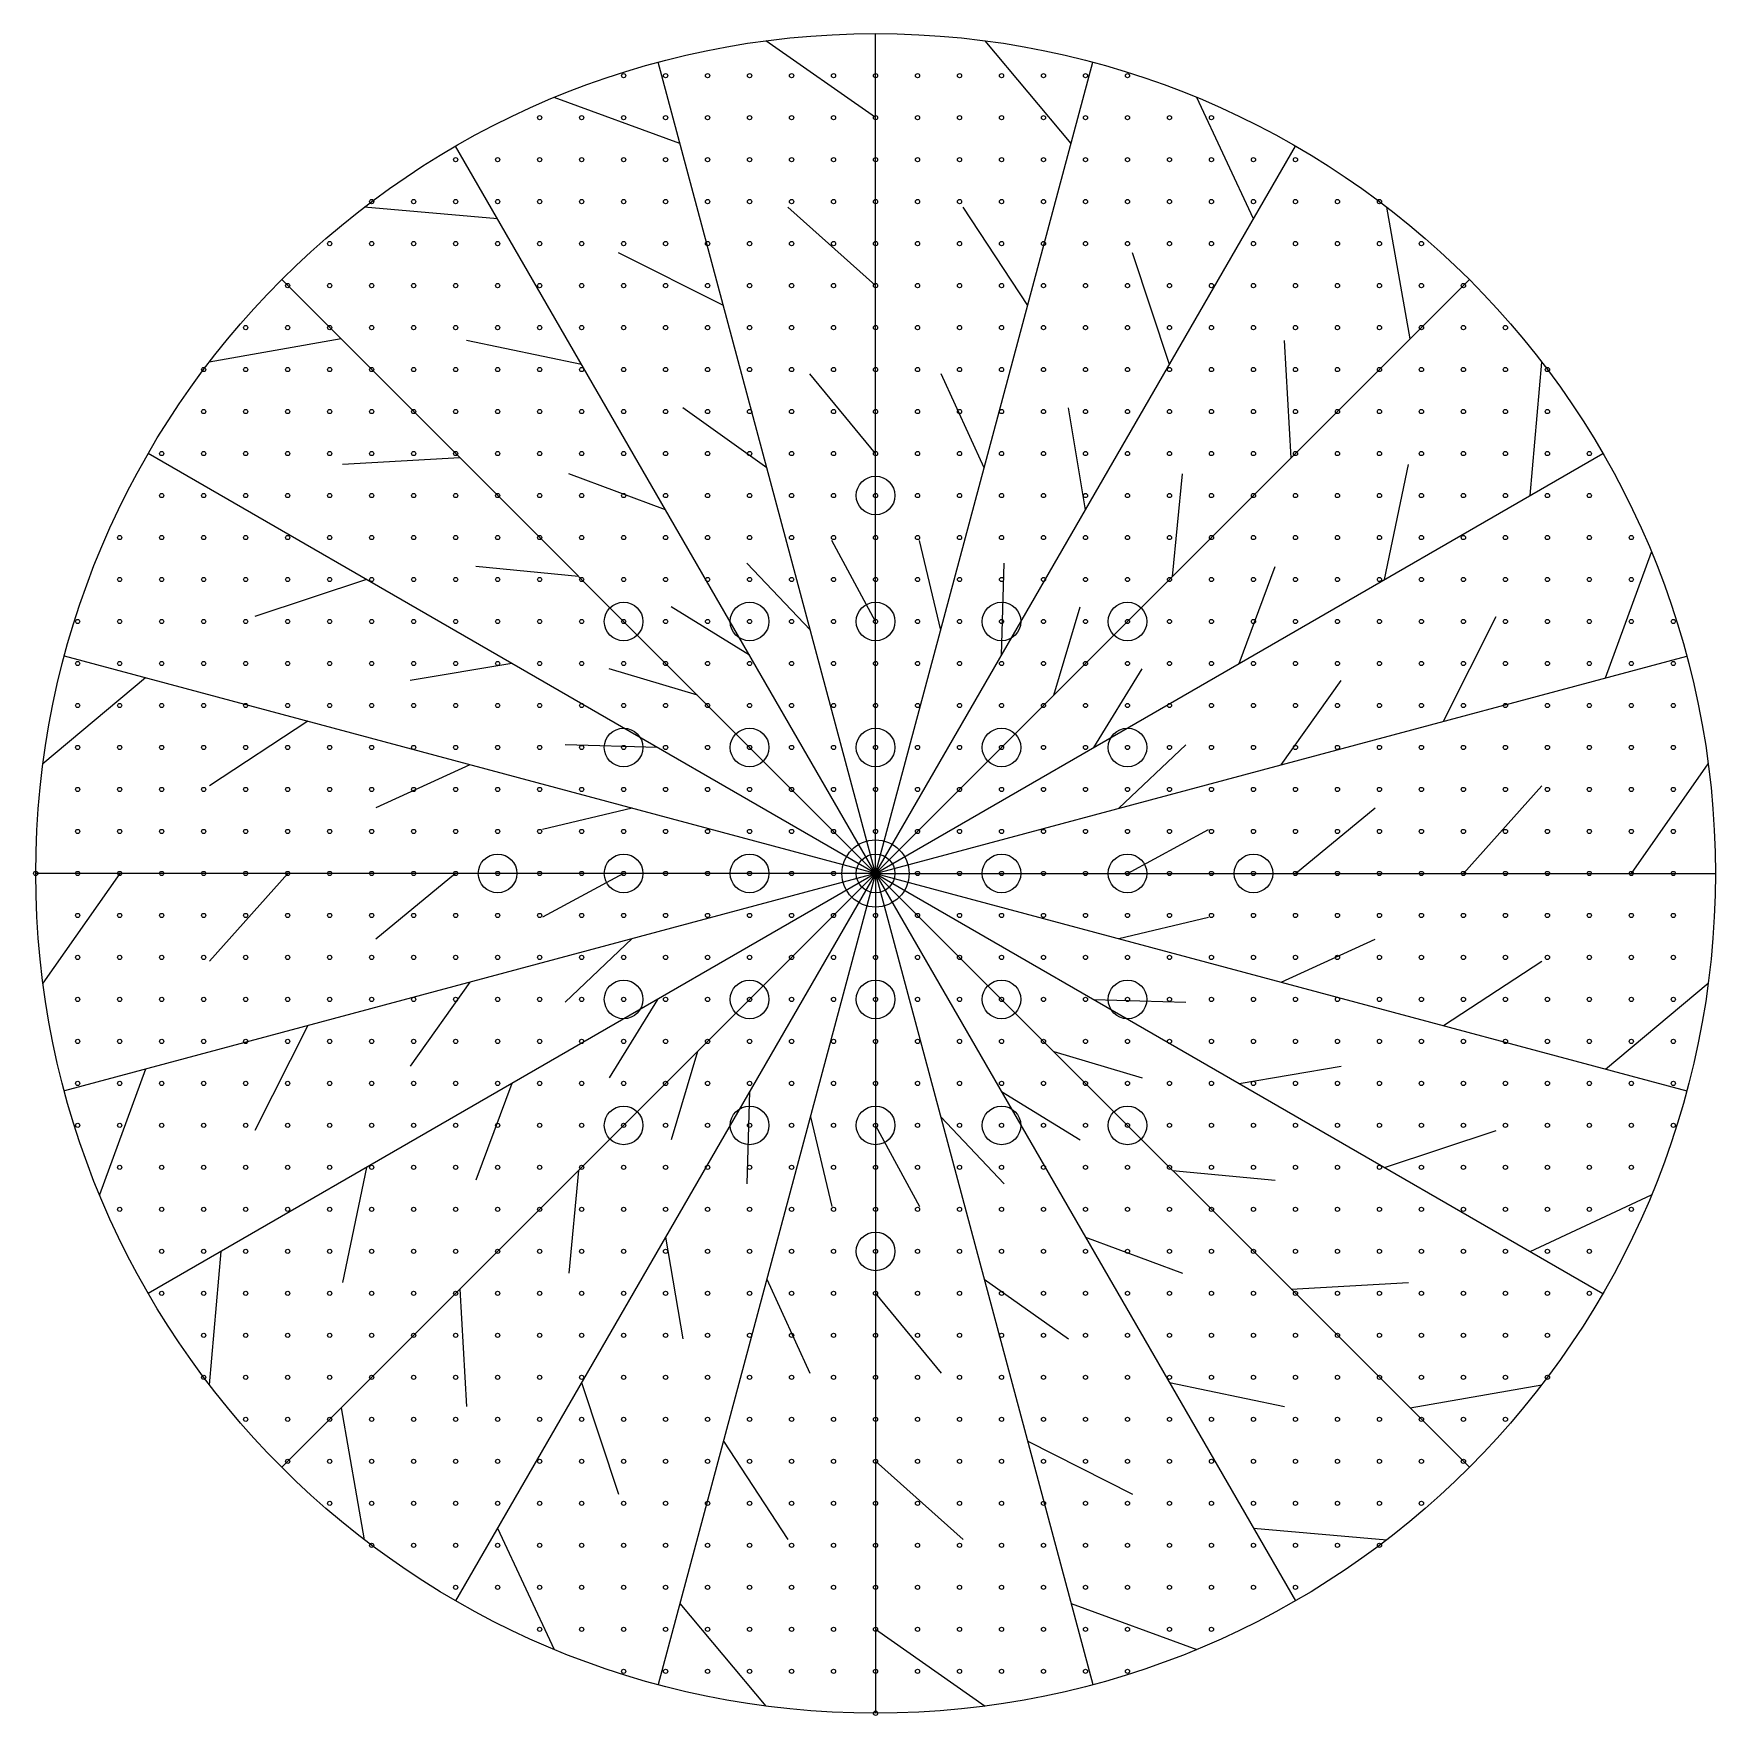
# Model space of a CAD drawing. Header units: metres. Extents: x -100 to 100, y -100 to 100.
import ezdxf

# ---------------------------------------------------------------- set-up
doc = ezdxf.new("R2010")
doc.units = ezdxf.units.M

msp = doc.modelspace()

# ---------------------------------------------------------------- linework, layer by layer
at = {"layer": 'CHANNELS'}
for p, q in [((0, 90), (-13.05, 99.14)), ((0, 0), (0, 100)), ((23.29, 86.93), (13.05, 99.14)), ((0, 0), (-25.88, 96.59)), ((0, 0), (25.88, 96.59)), ((-23.29, 86.93), (-38.27, 92.39)), ((45, 77.94), (38.27, 92.39)), ((0, 0), (-50, 86.6)), ((0, 0), (50, 86.6)), ((-45, 77.94), (-60.88, 79.34)), ((0, 70), (-10.44, 79.32)), ((18.12, 67.61), (10.44, 79.32)), ((63.64, 63.64), (60.88, 79.34)), ((-18.12, 67.61), (-30.61, 73.91)), ((35, 60.62), (30.61, 73.91)), ((0, 0), (-70.71, 70.71)), ((0, 0), (70.71, 70.71)), ((-63.64, 63.64), (-79.34, 60.88)), ((-35, 60.62), (-48.7, 63.47)), ((49.5, 49.5), (48.7, 63.47)), ((77.94, 45), (79.34, 60.88)), ((0, 50), (-7.83, 59.49)), ((12.94, 48.3), (7.83, 59.49)), ((-12.94, 48.3), (-22.96, 55.43)), ((25, 43.3), (22.96, 55.43)), ((0, 0), (-86.6, 50)), ((-49.5, 49.5), (-63.47, 48.7)), ((0, 0), (86.6, 50)), ((60.62, 35), (63.47, 48.7)), ((-25, 43.3), (-36.53, 47.6)), ((35.36, 35.36), (36.53, 47.6)), ((0, 30), (-5.22, 39.66)), ((7.76, 28.98), (5.22, 39.66)), ((86.93, 23.29), (92.39, 38.27)), ((-35.36, 35.36), (-47.6, 36.53)), ((-7.76, 28.98), (-15.31, 36.96)), ((15, 25.98), (15.31, 36.96)), ((43.3, 25), (47.6, 36.53)), ((-60.62, 35), (-73.91, 30.61)), ((-15, 25.98), (-24.35, 31.73)), ((21.21, 21.21), (24.35, 31.73)), ((67.61, 18.12), (73.91, 30.61)), ((0, 0), (-96.59, 25.88)), ((-43.3, 25), (-55.43, 22.96)), ((-21.21, 21.21), (-31.73, 24.35)), ((0, 0), (96.59, 25.88)), ((25.98, 15), (31.73, 24.35)), ((-86.93, 23.29), (-99.14, 13.05)), ((48.3, 12.94), (55.43, 22.96)), ((-67.61, 18.12), (-79.32, 10.44)), ((-25.98, 15), (-36.96, 15.31)), ((28.98, 7.76), (36.96, 15.31)), ((-48.3, 12.94), (-59.49, 7.83)), ((90, 0), (99.14, 13.05)), ((70, 0), (79.32, 10.44)), ((-28.98, 7.76), (-39.66, 5.22)), ((50, 0), (59.49, 7.83)), ((30, 0), (39.66, 5.22)), ((0, 0), (-100, 0)), ((-90, 0), (-99.14, -13.05)), ((0, 0), (-96.59, -25.88)), ((0, 0), (-86.6, -50)), ((-70, 0), (-79.32, -10.44)), ((0, 0), (-70.71, -70.71)), ((-50, 0), (-59.49, -7.83)), ((0, 0), (-50, -86.6)), ((-30, 0), (-39.66, -5.22)), ((0, 0), (-25.88, -96.59)), ((0, 0), (100, 0)), ((0, 0), (0, -100)), ((0, 0), (25.88, -96.59)), ((0, 0), (50, -86.6)), ((0, 0), (70.71, -70.71)), ((0, 0), (86.6, -50)), ((0, 0), (96.59, -25.88)), ((28.98, -7.76), (39.66, -5.22)), ((-28.98, -7.76), (-36.96, -15.31)), ((48.3, -12.94), (59.49, -7.83)), ((67.61, -18.12), (79.32, -10.44)), ((-48.3, -12.94), (-55.43, -22.96)), ((86.93, -23.29), (99.14, -13.05)), ((-25.98, -15), (-31.73, -24.35)), ((25.98, -15), (36.96, -15.31)), ((-67.61, -18.12), (-73.91, -30.61)), ((-21.21, -21.21), (-24.35, -31.73)), ((21.21, -21.21), (31.73, -24.35)), ((-86.93, -23.29), (-92.39, -38.27)), ((43.3, -25), (55.43, -22.96)), ((-43.3, -25), (-47.6, -36.53)), ((-15, -25.98), (-15.31, -36.96)), ((15, -25.98), (24.35, -31.73)), ((-7.76, -28.98), (-5.22, -39.66)), ((0, -30), (5.22, -39.66)), ((7.76, -28.98), (15.31, -36.96)), ((60.62, -35), (73.91, -30.61)), ((-60.62, -35), (-63.47, -48.7)), ((-35.36, -35.36), (-36.53, -47.6)), ((35.36, -35.36), (47.6, -36.53)), ((77.94, -45), (92.39, -38.27)), ((-25, -43.3), (-22.96, -55.43)), ((25, -43.3), (36.53, -47.6)), ((-77.94, -45), (-79.34, -60.88)), ((-49.5, -49.5), (-48.7, -63.47)), ((-12.94, -48.3), (-7.83, -59.49)), ((0, -50), (7.83, -59.49)), ((12.94, -48.3), (22.96, -55.43)), ((49.5, -49.5), (63.47, -48.7)), ((-35, -60.62), (-30.61, -73.91)), ((35, -60.62), (48.7, -63.47)), ((63.64, -63.64), (79.34, -60.88)), ((-63.64, -63.64), (-60.88, -79.34)), ((-18.12, -67.61), (-10.44, -79.32)), ((18.12, -67.61), (30.61, -73.91)), ((0, -70), (10.44, -79.32)), ((-45, -77.94), (-38.27, -92.39)), ((45, -77.94), (60.88, -79.34)), ((-23.29, -86.93), (-13.05, -99.14)), ((23.29, -86.93), (38.27, -92.39)), ((0, -90), (13.05, -99.14))]:
    msp.add_line(p, q, dxfattribs=at)
at = {"layer": 'DIAMOND_ISLANDS'}
for centre, radius in [((0, 45), 2.3), ((-30, 30), 2.3), ((-15, 30), 2.3), ((0, 30), 2.3), ((15, 30), 2.3), ((30, 30), 2.3), ((-30, 15), 2.3), ((-15, 15), 2.3), ((0, 15), 2.3), ((15, 15), 2.3), ((30, 15), 2.3), ((-45, 0), 2.3), ((-30, 0), 2.3), ((-15, 0), 2.3), ((0, 0), 4), ((0, 0), 2.3), ((15, 0), 2.3), ((30, 0), 2.3), ((45, 0), 2.3), ((-30, -15), 2.3), ((-15, -15), 2.3), ((0, -15), 2.3), ((15, -15), 2.3), ((30, -15), 2.3), ((-30, -30), 2.3), ((-15, -30), 2.3), ((0, -30), 2.3), ((15, -30), 2.3), ((30, -30), 2.3), ((0, -45), 2.3)]:
    msp.add_circle(centre, radius, dxfattribs=at)
at = {"layer": 'HEAT_PIPES'}
for centre in [(-30, 95), (-25, 95), (-20, 95), (-15, 95), (-10, 95), (-5, 95), (0, 95), (5, 95), (10, 95), (15, 95), (20, 95), (25, 95), (30, 95), (-40, 90), (-35, 90), (-30, 90), (-25, 90), (-20, 90), (-15, 90), (-10, 90), (-5, 90), (0, 90), (5, 90), (10, 90), (15, 90), (20, 90), (25, 90), (30, 90), (35, 90), (40, 90), (-50, 85), (-45, 85), (-40, 85), (-35, 85), (-30, 85), (-25, 85), (-20, 85), (-15, 85), (-10, 85), (-5, 85), (0, 85), (5, 85), (10, 85), (15, 85), (20, 85), (25, 85), (30, 85), (35, 85), (40, 85), (45, 85), (50, 85), (-60, 80), (-55, 80), (-50, 80), (-45, 80), (-40, 80), (-35, 80), (-30, 80), (-25, 80), (-20, 80), (-15, 80), (-10, 80), (-5, 80), (0, 80), (5, 80), (10, 80), (15, 80), (20, 80), (25, 80), (30, 80), (35, 80), (40, 80), (45, 80), (50, 80), (55, 80), (60, 80), (-65, 75), (-60, 75), (-55, 75), (-50, 75), (-45, 75), (-40, 75), (-35, 75), (-30, 75), (-25, 75), (-20, 75), (-15, 75), (-10, 75), (-5, 75), (0, 75), (5, 75), (10, 75), (15, 75), (20, 75), (25, 75), (30, 75), (35, 75), (40, 75), (45, 75), (50, 75), (55, 75), (60, 75), (65, 75), (-70, 70), (-65, 70), (-60, 70), (-55, 70), (-50, 70), (-45, 70), (-40, 70), (-35, 70), (-30, 70), (-25, 70), (-20, 70), (-15, 70), (-10, 70), (-5, 70), (0, 70), (5, 70), (10, 70), (15, 70), (20, 70), (25, 70), (30, 70), (35, 70), (40, 70), (45, 70), (50, 70), (55, 70), (60, 70), (65, 70), (70, 70), (-75, 65), (-70, 65), (-65, 65), (-60, 65), (-55, 65), (-50, 65), (-45, 65), (-40, 65), (-35, 65), (-30, 65), (-25, 65), (-20, 65), (-15, 65), (-10, 65), (-5, 65), (0, 65), (5, 65), (10, 65), (15, 65), (20, 65), (25, 65), (30, 65), (35, 65), (40, 65), (45, 65), (50, 65), (55, 65), (60, 65), (65, 65), (70, 65), (75, 65), (-80, 60), (-75, 60), (-70, 60), (-65, 60), (-60, 60), (-55, 60), (-50, 60), (-45, 60), (-40, 60), (-35, 60), (-30, 60), (-25, 60), (-20, 60), (-15, 60), (-10, 60), (-5, 60), (0, 60), (5, 60), (10, 60), (15, 60), (20, 60), (25, 60), (30, 60), (35, 60), (40, 60), (45, 60), (50, 60), (55, 60), (60, 60), (65, 60), (70, 60), (75, 60), (80, 60), (-80, 55), (-75, 55), (-70, 55), (-65, 55), (-60, 55), (-55, 55), (-50, 55), (-45, 55), (-40, 55), (-35, 55), (-30, 55), (-25, 55), (-20, 55), (-15, 55), (-10, 55), (-5, 55), (0, 55), (5, 55), (10, 55), (15, 55), (20, 55), (25, 55), (30, 55), (35, 55), (40, 55), (45, 55), (50, 55), (55, 55), (60, 55), (65, 55), (70, 55), (75, 55), (80, 55), (-85, 50), (-80, 50), (-75, 50), (-70, 50), (-65, 50), (-60, 50), (-55, 50), (-50, 50), (-45, 50), (-40, 50), (-35, 50), (-30, 50), (-25, 50), (-20, 50), (-15, 50), (-10, 50), (-5, 50), (0, 50), (5, 50), (10, 50), (15, 50), (20, 50), (25, 50), (30, 50), (35, 50), (40, 50), (45, 50), (50, 50), (55, 50), (60, 50), (65, 50), (70, 50), (75, 50), (80, 50), (85, 50), (-85, 45), (-80, 45), (-75, 45), (-70, 45), (-65, 45), (-60, 45), (-55, 45), (-50, 45), (-45, 45), (-40, 45), (-35, 45), (-30, 45), (-25, 45), (-20, 45), (-15, 45), (-10, 45), (-5, 45), (0, 45), (5, 45), (10, 45), (15, 45), (20, 45), (25, 45), (30, 45), (35, 45), (40, 45), (45, 45), (50, 45), (55, 45), (60, 45), (65, 45), (70, 45), (75, 45), (80, 45), (85, 45), (-90, 40), (-85, 40), (-80, 40), (-75, 40), (-70, 40), (-65, 40), (-60, 40), (-55, 40), (-50, 40), (-45, 40), (-40, 40), (-35, 40), (-30, 40), (-25, 40), (-20, 40), (-15, 40), (-10, 40), (-5, 40), (0, 40), (5, 40), (10, 40), (15, 40), (20, 40), (25, 40), (30, 40), (35, 40), (40, 40), (45, 40), (50, 40), (55, 40), (60, 40), (65, 40), (70, 40), (75, 40), (80, 40), (85, 40), (90, 40), (-90, 35), (-85, 35), (-80, 35), (-75, 35), (-70, 35), (-65, 35), (-60, 35), (-55, 35), (-50, 35), (-45, 35), (-40, 35), (-35, 35), (-30, 35), (-25, 35), (-20, 35), (-15, 35), (-10, 35), (-5, 35), (0, 35), (5, 35), (10, 35), (15, 35), (20, 35), (25, 35), (30, 35), (35, 35), (40, 35), (45, 35), (50, 35), (55, 35), (60, 35), (65, 35), (70, 35), (75, 35), (80, 35), (85, 35), (90, 35), (-95, 30), (-90, 30), (-85, 30), (-80, 30), (-75, 30), (-70, 30), (-65, 30), (-60, 30), (-55, 30), (-50, 30), (-45, 30), (-40, 30), (-35, 30), (-30, 30), (-25, 30), (-20, 30), (-15, 30), (-10, 30), (-5, 30), (0, 30), (5, 30), (10, 30), (15, 30), (20, 30), (25, 30), (30, 30), (35, 30), (40, 30), (45, 30), (50, 30), (55, 30), (60, 30), (65, 30), (70, 30), (75, 30), (80, 30), (85, 30), (90, 30), (95, 30), (-95, 25), (-90, 25), (-85, 25), (-80, 25), (-75, 25), (-70, 25), (-65, 25), (-60, 25), (-55, 25), (-50, 25), (-45, 25), (-40, 25), (-35, 25), (-30, 25), (-25, 25), (-20, 25), (-15, 25), (-10, 25), (-5, 25), (0, 25), (5, 25), (10, 25), (15, 25), (20, 25), (25, 25), (30, 25), (35, 25), (40, 25), (45, 25), (50, 25), (55, 25), (60, 25), (65, 25), (70, 25), (75, 25), (80, 25), (85, 25), (90, 25), (95, 25), (-95, 20), (-90, 20), (-85, 20), (-80, 20), (-75, 20), (-70, 20), (-65, 20), (-60, 20), (-55, 20), (-50, 20), (-45, 20), (-40, 20), (-35, 20), (-30, 20), (-25, 20), (-20, 20), (-15, 20), (-10, 20), (-5, 20), (0, 20), (5, 20), (10, 20), (15, 20), (20, 20), (25, 20), (30, 20), (35, 20), (40, 20), (45, 20), (50, 20), (55, 20), (60, 20), (65, 20), (70, 20), (75, 20), (80, 20), (85, 20), (90, 20), (95, 20), (-95, 15), (-90, 15), (-85, 15), (-80, 15), (-75, 15), (-70, 15), (-65, 15), (-60, 15), (-55, 15), (-50, 15), (-45, 15), (-40, 15), (-35, 15), (-30, 15), (-25, 15), (-20, 15), (-15, 15), (-10, 15), (-5, 15), (0, 15), (5, 15), (10, 15), (15, 15), (20, 15), (25, 15), (30, 15), (35, 15), (40, 15), (45, 15), (50, 15), (55, 15), (60, 15), (65, 15), (70, 15), (75, 15), (80, 15), (85, 15), (90, 15), (95, 15), (-95, 10), (-90, 10), (-85, 10), (-80, 10), (-75, 10), (-70, 10), (-65, 10), (-60, 10), (-55, 10), (-50, 10), (-45, 10), (-40, 10), (-35, 10), (-30, 10), (-25, 10), (-20, 10), (-15, 10), (-10, 10), (-5, 10), (0, 10), (5, 10), (10, 10), (15, 10), (20, 10), (25, 10), (30, 10), (35, 10), (40, 10), (45, 10), (50, 10), (55, 10), (60, 10), (65, 10), (70, 10), (75, 10), (80, 10), (85, 10), (90, 10), (95, 10), (-95, 5), (-90, 5), (-85, 5), (-80, 5), (-75, 5), (-70, 5), (-65, 5), (-60, 5), (-55, 5), (-50, 5), (-45, 5), (-40, 5), (-35, 5), (-30, 5), (-25, 5), (-20, 5), (-15, 5), (-10, 5), (-5, 5), (0, 5), (5, 5), (10, 5), (15, 5), (20, 5), (25, 5), (30, 5), (35, 5), (40, 5), (45, 5), (50, 5), (55, 5), (60, 5), (65, 5), (70, 5), (75, 5), (80, 5), (85, 5), (90, 5), (95, 5), (-100, 0), (-95, 0), (-90, 0), (-85, 0), (-80, 0), (-75, 0), (-70, 0), (-65, 0), (-60, 0), (-55, 0), (-50, 0), (-45, 0), (-40, 0), (-35, 0), (-30, 0), (-25, 0), (-20, 0), (-15, 0), (-10, 0), (-5, 0), (0, 0), (5, 0), (10, 0), (15, 0), (20, 0), (25, 0), (30, 0), (35, 0), (40, 0), (45, 0), (50, 0), (55, 0), (60, 0), (65, 0), (70, 0), (75, 0), (80, 0), (85, 0), (90, 0), (95, 0), (-95, -5), (-90, -5), (-85, -5), (-80, -5), (-75, -5), (-70, -5), (-65, -5), (-60, -5), (-55, -5), (-50, -5), (-45, -5), (-40, -5), (-35, -5), (-30, -5), (-25, -5), (-20, -5), (-15, -5), (-10, -5), (-5, -5), (0, -5), (5, -5), (10, -5), (15, -5), (20, -5), (25, -5), (30, -5), (35, -5), (40, -5), (45, -5), (50, -5), (55, -5), (60, -5), (65, -5), (70, -5), (75, -5), (80, -5), (85, -5), (90, -5), (95, -5), (-95, -10), (-90, -10), (-85, -10), (-80, -10), (-75, -10), (-70, -10), (-65, -10), (-60, -10), (-55, -10), (-50, -10), (-45, -10), (-40, -10), (-35, -10), (-30, -10), (-25, -10), (-20, -10), (-15, -10), (-10, -10), (-5, -10), (0, -10), (5, -10), (10, -10), (15, -10), (20, -10), (25, -10), (30, -10), (35, -10), (40, -10), (45, -10), (50, -10), (55, -10), (60, -10), (65, -10), (70, -10), (75, -10), (80, -10), (85, -10), (90, -10), (95, -10), (-95, -15), (-90, -15), (-85, -15), (-80, -15), (-75, -15), (-70, -15), (-65, -15), (-60, -15), (-55, -15), (-50, -15), (-45, -15), (-40, -15), (-35, -15), (-30, -15), (-25, -15), (-20, -15), (-15, -15), (-10, -15), (-5, -15), (0, -15), (5, -15), (10, -15), (15, -15), (20, -15), (25, -15), (30, -15), (35, -15), (40, -15), (45, -15), (50, -15), (55, -15), (60, -15), (65, -15), (70, -15), (75, -15), (80, -15), (85, -15), (90, -15), (95, -15), (-95, -20), (-90, -20), (-85, -20), (-80, -20), (-75, -20), (-70, -20), (-65, -20), (-60, -20), (-55, -20), (-50, -20), (-45, -20), (-40, -20), (-35, -20), (-30, -20), (-25, -20), (-20, -20), (-15, -20), (-10, -20), (-5, -20), (0, -20), (5, -20), (10, -20), (15, -20), (20, -20), (25, -20), (30, -20), (35, -20), (40, -20), (45, -20), (50, -20), (55, -20), (60, -20), (65, -20), (70, -20), (75, -20), (80, -20), (85, -20), (90, -20), (95, -20), (-95, -25), (-90, -25), (-85, -25), (-80, -25), (-75, -25), (-70, -25), (-65, -25), (-60, -25), (-55, -25), (-50, -25), (-45, -25), (-40, -25), (-35, -25), (-30, -25), (-25, -25), (-20, -25), (-15, -25), (-10, -25), (-5, -25), (0, -25), (5, -25), (10, -25), (15, -25), (20, -25), (25, -25), (30, -25), (35, -25), (40, -25), (45, -25), (50, -25), (55, -25), (60, -25), (65, -25), (70, -25), (75, -25), (80, -25), (85, -25), (90, -25), (95, -25), (-95, -30), (-90, -30), (-85, -30), (-80, -30), (-75, -30), (-70, -30), (-65, -30), (-60, -30), (-55, -30), (-50, -30), (-45, -30), (-40, -30), (-35, -30), (-30, -30), (-25, -30), (-20, -30), (-15, -30), (-10, -30), (-5, -30), (0, -30), (5, -30), (10, -30), (15, -30), (20, -30), (25, -30), (30, -30), (35, -30), (40, -30), (45, -30), (50, -30), (55, -30), (60, -30), (65, -30), (70, -30), (75, -30), (80, -30), (85, -30), (90, -30), (95, -30), (-90, -35), (-85, -35), (-80, -35), (-75, -35), (-70, -35), (-65, -35), (-60, -35), (-55, -35), (-50, -35), (-45, -35), (-40, -35), (-35, -35), (-30, -35), (-25, -35), (-20, -35), (-15, -35), (-10, -35), (-5, -35), (0, -35), (5, -35), (10, -35), (15, -35), (20, -35), (25, -35), (30, -35), (35, -35), (40, -35), (45, -35), (50, -35), (55, -35), (60, -35), (65, -35), (70, -35), (75, -35), (80, -35), (85, -35), (90, -35), (-90, -40), (-85, -40), (-80, -40), (-75, -40), (-70, -40), (-65, -40), (-60, -40), (-55, -40), (-50, -40), (-45, -40), (-40, -40), (-35, -40), (-30, -40), (-25, -40), (-20, -40), (-15, -40), (-10, -40), (-5, -40), (0, -40), (5, -40), (10, -40), (15, -40), (20, -40), (25, -40), (30, -40), (35, -40), (40, -40), (45, -40), (50, -40), (55, -40), (60, -40), (65, -40), (70, -40), (75, -40), (80, -40), (85, -40), (90, -40), (-85, -45), (-80, -45), (-75, -45), (-70, -45), (-65, -45), (-60, -45), (-55, -45), (-50, -45), (-45, -45), (-40, -45), (-35, -45), (-30, -45), (-25, -45), (-20, -45), (-15, -45), (-10, -45), (-5, -45), (0, -45), (5, -45), (10, -45), (15, -45), (20, -45), (25, -45), (30, -45), (35, -45), (40, -45), (45, -45), (50, -45), (55, -45), (60, -45), (65, -45), (70, -45), (75, -45), (80, -45), (85, -45), (-85, -50), (-80, -50), (-75, -50), (-70, -50), (-65, -50), (-60, -50), (-55, -50), (-50, -50), (-45, -50), (-40, -50), (-35, -50), (-30, -50), (-25, -50), (-20, -50), (-15, -50), (-10, -50), (-5, -50), (0, -50), (5, -50), (10, -50), (15, -50), (20, -50), (25, -50), (30, -50), (35, -50), (40, -50), (45, -50), (50, -50), (55, -50), (60, -50), (65, -50), (70, -50), (75, -50), (80, -50), (85, -50), (-80, -55), (-75, -55), (-70, -55), (-65, -55), (-60, -55), (-55, -55), (-50, -55), (-45, -55), (-40, -55), (-35, -55), (-30, -55), (-25, -55), (-20, -55), (-15, -55), (-10, -55), (-5, -55), (0, -55), (5, -55), (10, -55), (15, -55), (20, -55), (25, -55), (30, -55), (35, -55), (40, -55), (45, -55), (50, -55), (55, -55), (60, -55), (65, -55), (70, -55), (75, -55), (80, -55), (-80, -60), (-75, -60), (-70, -60), (-65, -60), (-60, -60), (-55, -60), (-50, -60), (-45, -60), (-40, -60), (-35, -60), (-30, -60), (-25, -60), (-20, -60), (-15, -60), (-10, -60), (-5, -60), (0, -60), (5, -60), (10, -60), (15, -60), (20, -60), (25, -60), (30, -60), (35, -60), (40, -60), (45, -60), (50, -60), (55, -60), (60, -60), (65, -60), (70, -60), (75, -60), (80, -60), (-75, -65), (-70, -65), (-65, -65), (-60, -65), (-55, -65), (-50, -65), (-45, -65), (-40, -65), (-35, -65), (-30, -65), (-25, -65), (-20, -65), (-15, -65), (-10, -65), (-5, -65), (0, -65), (5, -65), (10, -65), (15, -65), (20, -65), (25, -65), (30, -65), (35, -65), (40, -65), (45, -65), (50, -65), (55, -65), (60, -65), (65, -65), (70, -65), (75, -65), (-70, -70), (-65, -70), (-60, -70), (-55, -70), (-50, -70), (-45, -70), (-40, -70), (-35, -70), (-30, -70), (-25, -70), (-20, -70), (-15, -70), (-10, -70), (-5, -70), (0, -70), (5, -70), (10, -70), (15, -70), (20, -70), (25, -70), (30, -70), (35, -70), (40, -70), (45, -70), (50, -70), (55, -70), (60, -70), (65, -70), (70, -70), (-65, -75), (-60, -75), (-55, -75), (-50, -75), (-45, -75), (-40, -75), (-35, -75), (-30, -75), (-25, -75), (-20, -75), (-15, -75), (-10, -75), (-5, -75), (0, -75), (5, -75), (10, -75), (15, -75), (20, -75), (25, -75), (30, -75), (35, -75), (40, -75), (45, -75), (50, -75), (55, -75), (60, -75), (65, -75), (-60, -80), (-55, -80), (-50, -80), (-45, -80), (-40, -80), (-35, -80), (-30, -80), (-25, -80), (-20, -80), (-15, -80), (-10, -80), (-5, -80), (0, -80), (5, -80), (10, -80), (15, -80), (20, -80), (25, -80), (30, -80), (35, -80), (40, -80), (45, -80), (50, -80), (55, -80), (60, -80), (-50, -85), (-45, -85), (-40, -85), (-35, -85), (-30, -85), (-25, -85), (-20, -85), (-15, -85), (-10, -85), (-5, -85), (0, -85), (5, -85), (10, -85), (15, -85), (20, -85), (25, -85), (30, -85), (35, -85), (40, -85), (45, -85), (50, -85), (-40, -90), (-35, -90), (-30, -90), (-25, -90), (-20, -90), (-15, -90), (-10, -90), (-5, -90), (0, -90), (5, -90), (10, -90), (15, -90), (20, -90), (25, -90), (30, -90), (35, -90), (40, -90), (-30, -95), (-25, -95), (-20, -95), (-15, -95), (-10, -95), (-5, -95), (0, -95), (5, -95), (10, -95), (15, -95), (20, -95), (25, -95), (30, -95), (0, -100)]:
    msp.add_circle(centre, 0.25, dxfattribs=at)
at = {"layer": 'WAFER_OUTLINE'}
msp.add_circle((0, 0), 100, dxfattribs=at)

doc.saveas('drawing.dxf')
